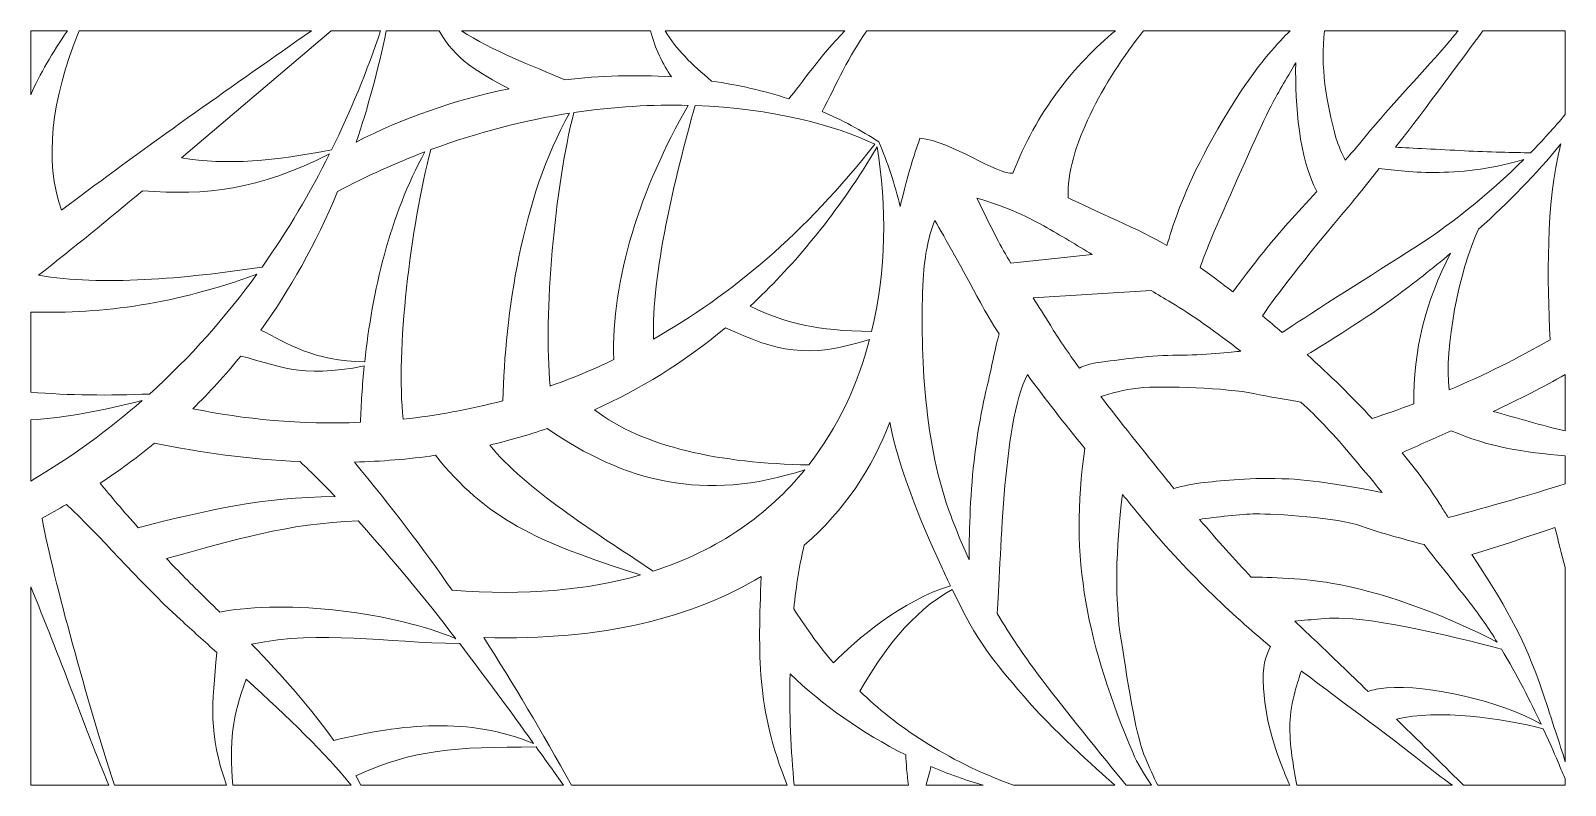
# Model space of a CAD drawing. Header units: millimetres. Extents: x -1200 to 1200, y -590 to 590.
import ezdxf

# ---------------------------------------------------------------- set-up
doc = ezdxf.new("R2010")
doc.units = ezdxf.units.MM
doc.header["$MEASUREMENT"] = 0
doc.layers.add('Layer 1', color=7, linetype='Continuous')

msp = doc.modelspace()

# ---------------------------------------------------------------- linework, layer by layer
at = {"layer": 'Layer 1', "color": 250, "lineweight": 20}
for points, knots in [([(-1142.6482, 589.9734), (-1166.3346, 554.9352), (-1185.7027, 522.3281), (-1200.05, 489.7597), (-1200.05, 489.7597), (-1200.05, 589.9734), (-1200.05, 589.9734), (-1200.05, 589.9734), (-1142.6482, 589.9734), (-1142.6482, 589.9734)], [0, 0, 0, 0, 0.333333333, 0.333333333, 0.333333333, 0.666666667, 0.666666667, 0.666666667, 1, 1, 1, 1]), ([(-760.7536, 589.9734), (-882.6484, 504.5545), (-1004.837, 419.4781), (-1123.4373, 330.5002), (-1123.4373, 330.5002), (-1151.9018, 309.1379), (-1151.9018, 309.1379), (-1178.9501, 386.0101), (-1168.3908, 481.2762), (-1124.2115, 589.9734), (-1124.2115, 589.9734), (-760.7536, 589.9734), (-760.7536, 589.9734)], [0, 0, 0, 0, 0.25, 0.25, 0.25, 0.5, 0.5, 0.5, 0.75, 0.75, 0.75, 1, 1, 1, 1]), ([(-652.8233, 589.9734), (-673.7349, 527.8486), (-699.0447, 465.2844), (-729.42, 403.6823), (-816.4582, 386.568), (-894.4803, 378.8928), (-964.2454, 391.2716), (-964.2454, 391.2716), (-729.8921, 589.9734), (-729.8921, 589.9734), (-729.8921, 589.9734), (-652.8233, 589.9734), (-652.8233, 589.9734)], [0, 0, 0, 0, 0.25, 0.25, 0.25, 0.5, 0.5, 0.5, 0.75, 0.75, 0.75, 1, 1, 1, 1]), ([(-561.4345, 589.9734), (-536.1924, 545.021), (-499.877, 524.4602), (-451.9492, 499.2173), (-537.4295, 481.5785), (-619.2083, 453.0495), (-690.9586, 415.8546), (-672.7176, 469.5242), (-656.9303, 527.422), (-643.9582, 589.9734), (-643.9582, 589.9734), (-561.4345, 589.9734), (-561.4345, 589.9734)], [0, 0, 0, 0, 0.25, 0.25, 0.25, 0.5, 0.5, 0.5, 0.75, 0.75, 0.75, 1, 1, 1, 1]), ([(-230.5429, 589.9734), (-223.9655, 561.6056), (-211.2877, 537.8773), (-197.9682, 517.6452), (-253.0779, 521.2736), (-309.1764, 519.6104), (-364.642, 513.2275), (-415.679, 535.1905), (-479.4151, 558.7377), (-526.2316, 589.9734), (-526.2316, 589.9734), (-230.5429, 589.9734), (-230.5429, 589.9734)], [0, 0, 0, 0, 0.25, 0.25, 0.25, 0.5, 0.5, 0.5, 0.75, 0.75, 0.75, 1, 1, 1, 1]), ([(73.3503, 589.9734), (35.3158, 551.2466), (5.0834, 506.9347), (-14.3455, 483.2789), (-53.1944, 495.965), (-93.6963, 505.1551), (-135.1472, 511.1088), (-166.0963, 537.4412), (-190.8535, 560.5175), (-207.9777, 589.9734), (-207.9777, 589.9734), (73.3503, 589.9734), (73.3503, 589.9734)], [0, 0, 0, 0, 0.25, 0.25, 0.25, 0.5, 0.5, 0.5, 0.75, 0.75, 0.75, 1, 1, 1, 1]), ([(496.3157, 589.9734), (432.7094, 537.3311), (371.6833, 461.5898), (336.1487, 367.0489), (311.4886, 364.4906), (240.4106, 417.0252), (190.7422, 421.9831), (190.7422, 421.9831), (175.8259, 382.0974), (160.9095, 320.0441), (160.522, 318.4339), (160.1423, 316.7919), (159.7628, 315.1392), (151.4188, 349.9505), (140.196, 383.7977), (126.3711, 415.95), (98.5473, 434.4785), (68.8806, 450.311), (37.8379, 463.638), (60.0764, 506.7091), (80.0812, 551.0417), (107.4213, 589.9734), (107.4213, 589.9734), (496.3157, 589.9734), (496.3157, 589.9734)], [0, 0, 0, 0, 0.125, 0.125, 0.125, 0.25, 0.25, 0.25, 0.375, 0.375, 0.375, 0.5, 0.5, 0.5, 0.625, 0.625, 0.625, 0.75, 0.75, 0.75, 0.875, 0.875, 0.875, 1, 1, 1, 1]), ([(769.4347, 589.9734), (750.5502, 571.3618), (723.1473, 540.8032), (693.168, 495.8007), (637.6469, 412.4434), (608.4233, 344.7119), (593.8233, 305.6366), (586.6183, 286.3824), (580.8447, 267.7796), (576.8269, 253.8381), (539.3858, 277.2505), (458.817, 310.0065), (422.5544, 328.8529), (418.9906, 405.0282), (477.9804, 511.6609), (540.2201, 589.9734), (540.2201, 589.9734), (769.4347, 589.9734), (769.4347, 589.9734)], [0, 0, 0, 0, 0.166666667, 0.166666667, 0.166666667, 0.333333333, 0.333333333, 0.333333333, 0.5, 0.5, 0.5, 0.666666667, 0.666666667, 0.666666667, 0.833333333, 0.833333333, 0.833333333, 1, 1, 1, 1]), ([(1032.4805, 589.9734), (1027.2391, 583.5599), (1021.9878, 577.2076), (1016.9141, 571.181), (985.7369, 534.1292), (923.3746, 469.2686), (888.7332, 426.0352), (880.2944, 415.5102), (868.771, 402.2257), (855.6737, 387.5426), (851.0391, 396.7964), (844.6565, 410.6371), (841.2794, 422.6929), (825.6565, 478.4042), (816.9946, 534.0356), (823.2691, 589.9734), (823.2691, 589.9734), (1032.4805, 589.9734), (1032.4805, 589.9734)], [0, 0, 0, 0, 0.166666667, 0.166666667, 0.166666667, 0.333333333, 0.333333333, 0.333333333, 0.5, 0.5, 0.5, 0.666666667, 0.666666667, 0.666666667, 0.833333333, 0.833333333, 0.833333333, 1, 1, 1, 1]), ([(1199.95, 458.9646), (1182.6594, 438.4499), (1164.4601, 418.4491), (1145.4982, 399.1057), (1120.8381, 399.36), (1079.2527, 400.0963), (1042.1596, 402.1621), (1002.8756, 404.355), (958.5221, 406.5268), (934.6133, 407.6867), (984.5739, 472.6021), (1037.3318, 543.9078), (1071.1223, 589.9734), (1071.1223, 589.9734), (1199.95, 589.9734), (1199.95, 589.9734), (1199.95, 589.9734), (1199.95, 458.9646), (1199.95, 458.9646)], [0, 0, 0, 0, 0.166666667, 0.166666667, 0.166666667, 0.333333333, 0.333333333, 0.333333333, 0.5, 0.5, 0.5, 0.666666667, 0.666666667, 0.666666667, 0.833333333, 0.833333333, 0.833333333, 1, 1, 1, 1]), ([(811.1541, 338.4192), (783.3936, 392.384), (777.4777, 471.2867), (778.3081, 539.5002), (763.8031, 515.1027), (748.08, 488.1043), (739.9338, 472.3566), (722.3916, 438.4936), (690.2495, 365.5498), (658.1074, 292.6062), (643.6262, 259.7654), (634.4834, 235.9082), (628.8047, 219.599), (643.9741, 209.0369), (658.7798, 198.1783), (673.0159, 187.076), (675.4123, 185.2061), (677.8008, 183.3364), (680.2052, 181.4454), (689.5456, 194.2003), (708.6775, 219.8373), (732.8394, 250.0032), (750.2313, 271.7099), (780.7204, 305.091), (811.1541, 338.4192)], [0, 0, 0, 0, 0.125, 0.125, 0.125, 0.25, 0.25, 0.25, 0.375, 0.375, 0.375, 0.5, 0.5, 0.5, 0.625, 0.625, 0.625, 0.75, 0.75, 0.75, 0.875, 0.875, 0.875, 1, 1, 1, 1]), ([(-574.3328, 403.9419), (-605.4941, 283.8027), (-629.664, 88.2569), (-617.3734, -17.4587), (-566.3921, -12.0347), (-514.2957, -2.6433), (-461.7405, 11.4094), (-458.0312, 145.7972), (-432.9044, 327.1738), (-357.5714, 460.857), (-426.4428, 450.0727), (-499.2212, 431.8248), (-574.3328, 403.9419)], [0, 0, 0, 0, 0.25, 0.25, 0.25, 0.5, 0.5, 0.5, 0.75, 0.75, 0.75, 1, 1, 1, 1]), ([(-350.6668, 461.8954), (-287.2131, 471.4085), (-227.1523, 474.6026), (-171.7421, 473.1989), (-246.0627, 344.2458), (-292.9787, 199.8257), (-288.0356, 75.5708), (-321.206, 59.7119), (-354.4474, 45.993), (-387.6413, 34.3027), (-398.6269, 145.8502), (-380.4995, 345.0721), (-350.6668, 461.8954)], [0, 0, 0, 0, 0.25, 0.25, 0.25, 0.5, 0.5, 0.5, 0.75, 0.75, 0.75, 1, 1, 1, 1]), ([(-161.0095, 472.8651), (-39.6305, 468.4581), (58.5832, 442.0796), (120.0517, 412.4434), (12.1101, 274.2948), (-105.7653, 175.8095), (-226.0609, 107.8343), (-229.7544, 206.9923), (-192.2737, 361.6249), (-161.0095, 472.8651)], [0, 0, 0, 0, 0.333333333, 0.333333333, 0.333333333, 0.666666667, 0.666666667, 0.666666667, 1, 1, 1, 1]), ([(-74.8413, 159.3255), (-10.6994, 218.7992), (50.1444, 291.2608), (106.037, 379.1099), (106.037, 379.1099), (123.6424, 408.3436), (123.6424, 408.3436), (139.1677, 316.1138), (138.2187, 215.1336), (115.0138, 119.3921), (27.9359, 121.4315), (-15.5398, 130.9394), (-74.8413, 159.3255)], [0, 0, 0, 0, 0.25, 0.25, 0.25, 0.5, 0.5, 0.5, 0.75, 0.75, 0.75, 1, 1, 1, 1]), ([(1193.0865, 412.7983), (1154.3721, 365.5817), (1110.7541, 321.2625), (1064.4155, 279.6817), (1033.4438, 214.175), (1010.5078, 93.4744), (1018.3061, 28.3701), (1073.6769, 51.6447), (1126.0184, 77.6895), (1176.2404, 106.6584), (1171.8114, 199.4336), (1168.8931, 317.8089), (1193.0865, 412.7983)], [0, 0, 0, 0, 0.25, 0.25, 0.25, 0.5, 0.5, 0.5, 0.75, 0.75, 0.75, 1, 1, 1, 1]), ([(-1025.279, 339.611), (-1078.6408, 294.7938), (-1132.9044, 250.8719), (-1187.7057, 207.4585), (-1089.3971, 190.5296), (-960.8841, 201.9867), (-838.2791, 220.2929), (-797.7298, 277.4889), (-762.693, 336.9731), (-732.5202, 397.4319), (-846.2434, 340.0771), (-923.7356, 332.1424), (-1025.279, 339.611)], [0, 0, 0, 0, 0.25, 0.25, 0.25, 0.5, 0.5, 0.5, 0.75, 0.75, 0.75, 1, 1, 1, 1]), ([(-720.0557, 338.5462), (-754.4677, 255.6762), (-795.1278, 184.1045), (-840.2643, 121.8976), (-799.1297, 101.4727), (-757.1093, 72.5622), (-677.6952, 72.2761), (-665.9978, 181.1063), (-638.5695, 300.97), (-583.4756, 400.5359), (-628.3037, 383.4799), (-673.9384, 362.965), (-720.0557, 338.5462)], [0, 0, 0, 0, 0.25, 0.25, 0.25, 0.5, 0.5, 0.5, 0.75, 0.75, 0.75, 1, 1, 1, 1]), ([(1135.2482, 388.7927), (1115.9424, 383.1673), (1090.6574, 376.6999), (1067.1835, 373.4793), (1020.7104, 367.1072), (981.4028, 367.1072), (949.2291, 370.2906), (934.1071, 371.795), (919.7602, 373.2834), (908.8142, 374.4486), (887.5074, 347.2438), (867.4976, 322.3537), (850.6199, 302.5061), (778.9884, 218.2006), (738.1542, 161.386), (726.1879, 144.261), (736.3984, 135.7648), (746.6722, 127.078), (756.9381, 118.2162), (792.6629, 141.3849), (880.848, 198.3848), (952.3611, 243.0165), (1017.1434, 283.4373), (1079.3001, 333.2123), (1135.2482, 388.7927)], [0, 0, 0, 0, 0.125, 0.125, 0.125, 0.25, 0.25, 0.25, 0.375, 0.375, 0.375, 0.5, 0.5, 0.5, 0.625, 0.625, 0.625, 0.75, 0.75, 0.75, 0.875, 0.875, 0.875, 1, 1, 1, 1]), ([(460.1616, 239.8597), (435.8889, 254.6168), (411.3711, 269.2681), (384.6466, 284.5815), (346.905, 306.2087), (307.7239, 320.0336), (279.742, 328.1432), (288.4972, 310.0225), (299.2771, 288.0191), (310.065, 266.858), (317.5944, 252.1008), (325.1158, 238.9751), (332.9219, 226.2466), (332.9219, 226.2466), (460.1616, 239.8597), (460.1616, 239.8597)], [0, 0, 0, 0, 0.2, 0.2, 0.2, 0.4, 0.4, 0.4, 0.6, 0.6, 0.6, 0.8, 0.8, 0.8, 1, 1, 1, 1]), ([(314.5098, 115.7107), (303.4135, 132.8621), (293.5432, 149.3197), (285.215, 164.9137), (255.9754, 219.6626), (230.1764, 265.2106), (213.876, 293.4325), (205.4292, 271.9113), (197.718, 241.5652), (195.7169, 200.3712), (190.7422, 98.427), (195.7169, -47.8471), (235.4912, -158.6531), (245.6147, -186.8696), (256.4105, -213.0787), (267.6491, -237.5663), (267.6096, -202.2677), (268.6061, -139.6425), (275.2654, -83.2993), (285.215, 0.9109), (295.1486, 27.5067), (305.0981, 76.2647), (308.3487, 92.1978), (311.5993, 105.3024), (314.5098, 115.7107)], [0, 0, 0, 0, 0.125, 0.125, 0.125, 0.25, 0.25, 0.25, 0.375, 0.375, 0.375, 0.5, 0.5, 0.5, 0.625, 0.625, 0.625, 0.75, 0.75, 0.75, 0.875, 0.875, 0.875, 1, 1, 1, 1]), ([(1020.655, 241.8407), (992.159, 218.0522), (962.9433, 195.2067), (933.4585, 173.3146), (891.2088, 141.9198), (824.979, 100.9271), (796.2536, 83.4315), (831.4248, 51.4858), (865.9159, 17.8769), (897.7495, -16.3888), (919.9895, -9.1531), (941.6997, -1.5521), (962.959, 6.4092), (961.8597, 89.8461), (981.901, 167.8218), (1020.655, 241.8407)], [0, 0, 0, 0, 0.2, 0.2, 0.2, 0.4, 0.4, 0.4, 0.6, 0.6, 0.6, 0.8, 0.8, 0.8, 1, 1, 1, 1]), ([(-1014.42, 21.7861), (-1076.9922, 19.3271), (-1140.5973, 19.6177), (-1200.05, 24.856), (-1200.05, 24.856), (-1200.05, 149.7728), (-1200.05, 149.7728), (-1084.0122, 147.6281), (-973.6864, 162.2376), (-846.1327, 209.4024), (-894.338, 142.9157), (-950.1279, 79.6812), (-1014.42, 21.7861)], [0, 0, 0, 0, 0.25, 0.25, 0.25, 0.5, 0.5, 0.5, 0.75, 0.75, 0.75, 1, 1, 1, 1]), ([(692.472, 88.7072), (654.4693, 118.3328), (615.7549, 145.7548), (583.5337, 164.9137), (572.6667, 171.36), (562.2348, 177.6422), (552.1035, 183.7602), (552.1035, 183.7602), (367.7689, 172.1387), (367.7689, 172.1387), (376.0891, 159.3202), (384.963, 145.3999), (394.5961, 129.451), (406.6574, 109.4763), (421.7002, 87.3775), (439.9462, 62.3974), (447.5309, 66.1742), (458.6193, 70.0091), (474.1842, 71.863), (510.265, 76.1535), (551.1544, 82.5893), (594.4639, 82.5893), (631.8892, 82.5893), (680.1023, 87.3988), (692.472, 88.7072)], [0, 0, 0, 0, 0.125, 0.125, 0.125, 0.25, 0.25, 0.25, 0.375, 0.375, 0.375, 0.5, 0.5, 0.5, 0.625, 0.625, 0.625, 0.75, 0.75, 0.75, 0.875, 0.875, 0.875, 1, 1, 1, 1]), ([(-318.4773, -2.8499), (-248.1507, 28.6827), (-179.2082, 70.6924), (-113.3264, 125.4889), (-33.4219, 88.4159), (13.763, 76.0157), (111.9056, 107.1086), (93.3273, 36.6915), (62.4348, -30.5421), (16.808, -88.9563), (-121.6703, -86.6098), (-241.8156, -61.5872), (-318.4773, -2.8499)], [0, 0, 0, 0, 0.25, 0.25, 0.25, 0.5, 0.5, 0.5, 0.75, 0.75, 0.75, 1, 1, 1, 1]), ([(-684.3151, -22.4008), (-683.3975, 5.6411), (-681.4836, 35.3196), (-678.3596, 65.9304), (-778.8194, 44.6899), (-818.3801, 68.4518), (-871.4731, 81.2173), (-895.548, 51.4964), (-920.6986, 24.1009), (-946.648, -1.1919), (-866.8305, -17.5753), (-778.0048, -26.3311), (-684.3151, -22.4008)], [0, 0, 0, 0, 0.25, 0.25, 0.25, 0.5, 0.5, 0.5, 0.75, 0.75, 0.75, 1, 1, 1, 1]), ([(513.2033, -590.0266), (479.0893, -548.2364), (410.9995, -464.2749), (374.6971, -415.7277), (353.3903, -387.2251), (332.0915, -356.27), (311.5519, -321.4957), (317.4836, -246.4068), (319.0812, -24.7844), (358.6261, 52.1903), (385.9359, 14.9954), (416.7492, -24.0587), (448.6303, -63.457), (422.8707, -235.0979), (453.1067, -371.6045), (523.8684, -539.8289), (530.0933, -554.6367), (541.5166, -573.3031), (552.7154, -590.0266), (552.7154, -590.0266), (513.2033, -590.0266), (513.2033, -590.0266)], [0, 0, 0, 0, 0.142857143, 0.142857143, 0.142857143, 0.285714286, 0.285714286, 0.285714286, 0.428571429, 0.428571429, 0.428571429, 0.571428571, 0.571428571, 0.571428571, 0.714285714, 0.714285714, 0.714285714, 0.857142857, 0.857142857, 0.857142857, 1, 1, 1, 1]), ([(1199.95, 52.2156), (1165.4634, 32.5724), (1127.8441, 13.713), (1087.3514, -5.3606), (1122.6392, -15.1327), (1163.5145, -27.4613), (1199.95, -35.8937), (1199.95, -35.8937), (1199.95, 52.2156), (1199.95, 52.2156)], [0, 0, 0, 0, 0.333333333, 0.333333333, 0.333333333, 0.666666667, 0.666666667, 0.666666667, 1, 1, 1, 1]), ([(913.4489, -132.1208), (878.3093, -89.0623), (845.6689, -50.4266), (822.1792, -25.6848), (812.0082, -14.9691), (799.955, -3.1783), (786.5809, 9.19), (766.0492, 12.4953), (736.3035, 17.5167), (712.3315, 22.5435), (671.4341, 31.1192), (572.8091, 35.4097), (531.9118, 31.1192), (509.9012, 28.8098), (488.5706, 22.7765), (473.591, 17.6969), (502.6011, -19.9695), (537.4244, -63.4041), (578.5511, -114.3285), (581.7305, -118.264), (584.8545, -122.1203), (587.9627, -125.934), (601.9063, -122.099), (620.0574, -117.8351), (635.7725, -116.4314), (666.4278, -113.6981), (706.2969, -108.2265), (767.6152, -110.9597), (813.6613, -113.0202), (882.153, -125.844), (913.4489, -132.1208)], [0, 0, 0, 0, 0.1, 0.1, 0.1, 0.2, 0.2, 0.2, 0.3, 0.3, 0.3, 0.4, 0.4, 0.4, 0.5, 0.5, 0.5, 0.6, 0.6, 0.6, 0.7, 0.7, 0.7, 0.8, 0.8, 0.8, 0.9, 0.9, 0.9, 1, 1, 1, 1]), ([(-1200.05, -18.6657), (-1145.4891, -15.259), (-1088.2904, -3.9502), (-1025.9038, 11.5895), (-1078.2564, -34.3127), (-1136.1531, -76.6943), (-1200.05, -114.462), (-1200.05, -114.462), (-1200.05, -18.6657), (-1200.05, -18.6657)], [0, 0, 0, 0, 0.333333333, 0.333333333, 0.333333333, 0.666666667, 0.666666667, 0.666666667, 1, 1, 1, 1]), ([(143.4703, -21.924), (116.6193, -93.6229), (72.9934, -159.9826), (9.7531, -214.5513), (2.5718, -243.0539), (-2.8142, -277.2189), (-6.5315, -314.2338), (9.9826, -339.9078), (29.8974, -368.8237), (55.3168, -398.7087), (89.1514, -363.5425), (163.5591, -300.1546), (238.4412, -278.1141), (234.4551, -269.7873), (230.2792, -260.8939), (225.8344, -251.3276), (189.1288, -172.2449), (157.5403, -93.7554), (143.4703, -21.924)], [0, 0, 0, 0, 0.166666667, 0.166666667, 0.166666667, 0.333333333, 0.333333333, 0.333333333, 0.5, 0.5, 0.5, 0.666666667, 0.666666667, 0.666666667, 0.833333333, 0.833333333, 0.833333333, 1, 1, 1, 1]), ([(-482.2486, -58.0065), (-452.2261, -50.9511), (-422.2194, -42.3542), (-392.3551, -32.0517), (-271.4269, -115.5414), (-146.1882, -148.1175), (10.631, -96.5839), (-45.6966, -165.7403), (-123.3549, -221.8504), (-226.5196, -255.1467), (-320.85, -192.1136), (-425.4384, -127.3271), (-482.2486, -58.0065)], [0, 0, 0, 0, 0.25, 0.25, 0.25, 0.5, 0.5, 0.5, 0.75, 0.75, 0.75, 1, 1, 1, 1]), ([(1021.3984, -35.627), (996.7067, -46.7559), (971.1369, -58.1283), (944.721, -69.8981), (967.9733, -98.1093), (988.8135, -126.4107), (1006.1421, -154.2142), (1009.796, -160.0779), (1013.363, -165.7721), (1016.8746, -171.3233), (1085.5151, -153.1182), (1146.1487, -135.7427), (1199.95, -118.5295), (1199.95, -118.5295), (1199.95, -74.6171), (1199.95, -74.6171), (1135.9052, -69.7086), (1078.7495, -60.7147), (1021.3984, -35.627)], [0, 0, 0, 0, 0.166666667, 0.166666667, 0.166666667, 0.333333333, 0.333333333, 0.333333333, 0.5, 0.5, 0.5, 0.666666667, 0.666666667, 0.666666667, 0.833333333, 0.833333333, 0.833333333, 1, 1, 1, 1]), ([(-724.0814, -138.1752), (-742.1059, -119.4242), (-760.3045, -101.2557), (-778.6849, -83.8289), (-858.447, -80.3542), (-935.2669, -69.522), (-1006.6296, -54.9661), (-1034.2478, -77.7481), (-1062.5224, -98.5596), (-1091.2161, -117.6815), (-1074.7417, -138.0057), (-1055.0722, -161.4233), (-1032.0886, -187.2351), (-915.3205, -157.6043), (-840.9444, -140.5217), (-724.0814, -138.1752)], [0, 0, 0, 0, 0.2, 0.2, 0.2, 0.4, 0.4, 0.4, 0.6, 0.6, 0.6, 0.8, 0.8, 0.8, 1, 1, 1, 1]), ([(-541.0044, -285.1114), (-426.0553, -294.1055), (-328.411, -284.6082), (-246.1735, -261.1057), (-411.9219, -208.783), (-487.0098, -173.1189), (-567.096, -74.0191), (-609.6385, -80.1529), (-652.0306, -83.5218), (-693.8691, -84.6129), (-636.094, -154.0289), (-586.5759, -219.2867), (-541.0044, -285.1114)], [0, 0, 0, 0, 0.25, 0.25, 0.25, 0.5, 0.5, 0.5, 0.75, 0.75, 0.75, 1, 1, 1, 1]), ([(562.4618, -590.0266), (556.0346, -576.5028), (549.2258, -561.7044), (543.7595, -548.6906), (528.8352, -513.2384), (518.9016, -451.1851), (503.9694, -353.6745), (491.7579, -273.7972), (502.8701, -170.1314), (507.3149, -135.246), (516.1888, -146.057), (525.0389, -156.8255), (533.81, -167.5147), (606.8415, -256.6087), (679.873, -324.499), (739.1191, -373.2465), (731.9615, -385.2864), (725.1281, -405.5788), (727.7144, -437.8846), (732.6892, -499.9432), (747.5976, -535.4007), (757.5471, -561.9911), (760.7433, -570.5503), (764.9711, -580.4867), (769.2359, -590.0266), (769.2359, -590.0266), (562.4618, -590.0266), (562.4618, -590.0266)], [0, 0, 0, 0, 0.111111111, 0.111111111, 0.111111111, 0.222222222, 0.222222222, 0.222222222, 0.333333333, 0.333333333, 0.333333333, 0.444444444, 0.444444444, 0.444444444, 0.555555556, 0.555555556, 0.555555556, 0.666666667, 0.666666667, 0.666666667, 0.777777778, 0.777777778, 0.777777778, 0.888888889, 0.888888889, 0.888888889, 1, 1, 1, 1]), ([(-1069.137, -590.0266), (-1111.8172, -456.1841), (-1163.4334, -272.994), (-1182.2959, -172.4409), (-1169.602, -165.5496), (-1156.9318, -158.3775), (-1144.3091, -150.9354), (-1091.0421, -199.3597), (-1036.3832, -266.4291), (-965.8589, -330.8819), (-947.0354, -348.0915), (-927.9906, -365.3012), (-909.0645, -382.4049), (-916.2488, -464.6708), (-922.8017, -508.3579), (-893.6774, -590.0266), (-893.6774, -590.0266), (-1069.137, -590.0266), (-1069.137, -590.0266)], [0, 0, 0, 0, 0.166666667, 0.166666667, 0.166666667, 0.333333333, 0.333333333, 0.333333333, 0.5, 0.5, 0.5, 0.666666667, 0.666666667, 0.666666667, 0.833333333, 0.833333333, 0.833333333, 1, 1, 1, 1]), ([(1093.481, -366.334), (1080.1385, -344.8922), (1065.8628, -323.9906), (1050.8832, -304.9165), (1029.4181, -277.5686), (1004.6156, -245.9884), (979.0063, -213.7143), (952.6062, -206.0444), (912.397, -196.3987), (881.0695, -184.7668), (844.269, -171.0954), (746.1582, -165.6343), (715.4871, -165.6343), (694.038, -165.6343), (651.5826, -170.9683), (627.998, -174.1888), (656.5731, -207.8983), (682.6807, -237.0207), (708.8673, -264.6282), (734.6505, -264.5222), (792.1726, -265.6187), (846.1987, -276.0907), (926.4037, -291.6372), (1018.7806, -327.1211), (1093.481, -366.334)], [0, 0, 0, 0, 0.125, 0.125, 0.125, 0.25, 0.25, 0.25, 0.375, 0.375, 0.375, 0.5, 0.5, 0.5, 0.625, 0.625, 0.625, 0.75, 0.75, 0.75, 0.875, 0.875, 0.875, 1, 1, 1, 1]), ([(-535.041, -360.767), (-584.3613, -296.8652), (-635.4217, -234.4517), (-688.1034, -176.636), (-797.9749, -180.3439), (-883.123, -206.5847), (-987.7508, -235.474), (-968.9591, -255.2951), (-948.5065, -276.0853), (-926.4089, -297.6014), (-919.0693, -304.747), (-911.6903, -311.9826), (-904.2795, -319.2763), (-796.7095, -298.4119), (-629.925, -320.7754), (-535.041, -360.767)], [0, 0, 0, 0, 0.2, 0.2, 0.2, 0.4, 0.4, 0.4, 0.6, 0.6, 0.6, 0.8, 0.8, 0.8, 1, 1, 1, 1]), ([(1199.95, -553.0994), (1190.8664, -524.6842), (1179.3008, -489.0435), (1165.247, -446.757), (1134.7974, -355.1576), (1101.4452, -302.4958), (1054.0231, -229.176), (1099.5392, -214.9539), (1142.7776, -201.0388), (1183.8015, -187.0074), (1188.4969, -206.4991), (1194.0972, -228.684), (1199.95, -249.5964), (1199.95, -249.5964), (1199.95, -553.0994), (1199.95, -553.0994)], [0, 0, 0, 0, 0.2, 0.2, 0.2, 0.4, 0.4, 0.4, 0.6, 0.6, 0.6, 0.8, 0.8, 0.8, 1, 1, 1, 1]), ([(-354.3242, -590.0266), (-400.9425, -506.3236), (-444.8932, -431.3063), (-491.5969, -359.019), (-304.1621, -364.12), (-161.9507, -326.7979), (-57.8765, -263.5847), (-61.8023, -387.5274), (-65.7759, -467.9513), (-16.8839, -590.0266), (-16.8839, -590.0266), (-354.3242, -590.0266), (-354.3242, -590.0266)], [0, 0, 0, 0, 0.25, 0.25, 0.25, 0.5, 0.5, 0.5, 0.75, 0.75, 0.75, 1, 1, 1, 1]), ([(-1200.05, -279.7923), (-1155.0003, -387.5323), (-1116.5044, -496.6588), (-1077.8852, -590.0266), (-1077.8852, -590.0266), (-1200.05, -590.0266), (-1200.05, -590.0266), (-1200.05, -590.0266), (-1200.05, -279.7923), (-1200.05, -279.7923)], [0, 0, 0, 0, 0.333333333, 0.333333333, 0.333333333, 0.666666667, 0.666666667, 0.666666667, 1, 1, 1, 1]), ([(337.0556, -590.0266), (228.5166, -549.9135), (152.3302, -496.643), (96.7677, -442.9167), (130.8871, -382.7756), (176.8698, -319.3558), (241.1699, -283.7552), (282.5496, -369.3109), (301.9582, -391.2083), (353.074, -450.7984), (396.4812, -501.4031), (465.2852, -563.3178), (495.6986, -590.0266), (495.6986, -590.0266), (337.0556, -590.0266), (337.0556, -590.0266)], [0, 0, 0, 0, 0.2, 0.2, 0.2, 0.4, 0.4, 0.4, 0.6, 0.6, 0.6, 0.8, 0.8, 0.8, 1, 1, 1, 1]), ([(1162.0597, -494.3285), (1146.0519, -460.1688), (1124.7767, -417.9735), (1099.9583, -376.8855), (1019.9986, -356.5772), (884.2568, -322.0572), (817.853, -329.4623), (805.2857, -330.8607), (789.5863, -332.2643), (777.011, -333.3184), (788.3367, -344.299), (800.0341, -355.4542), (812.2377, -366.975), (834.1771, -387.6859), (862.1591, -414.6789), (891.5647, -443.2823), (899.0545, -440.7555), (908.5927, -438.5468), (920.2505, -437.6093), (985.5154, -432.3123), (1099.6025, -458.2883), (1162.0597, -494.3285)], [0, 0, 0, 0, 0.142857143, 0.142857143, 0.142857143, 0.285714286, 0.285714286, 0.285714286, 0.428571429, 0.428571429, 0.428571429, 0.571428571, 0.571428571, 0.571428571, 0.714285714, 0.714285714, 0.714285714, 0.857142857, 0.857142857, 0.857142857, 1, 1, 1, 1]), ([(-413.4642, -524.6533), (-450.8341, -472.7701), (-489.414, -420.1506), (-529.1726, -368.3946), (-647.8547, -367.1604), (-743.1024, -346.9474), (-854.7456, -369.1097), (-807.3313, -418.016), (-761.8705, -469.0675), (-726.1851, -519.9232), (-619.2162, -493.6081), (-514.3511, -483.0355), (-413.4642, -524.6533)], [0, 0, 0, 0, 0.25, 0.25, 0.25, 0.5, 0.5, 0.5, 0.75, 0.75, 0.75, 1, 1, 1, 1]), ([(-883.9306, -590.0266), (-889.5542, -522.679), (-884.9896, -480.942), (-862.9472, -424.2292), (-797.7861, -483.6764), (-737.9237, -540.5932), (-698.9358, -590.0266), (-698.9358, -590.0266), (-883.9306, -590.0266), (-883.9306, -590.0266)], [0, 0, 0, 0, 0.333333333, 0.333333333, 0.333333333, 0.666666667, 0.666666667, 0.666666667, 1, 1, 1, 1]), ([(-5.8674, -590.0266), (-11.4323, -537.5888), (-13.7711, -476.1307), (-12.4552, -415.5687), (38.5972, -464.7081), (100.1528, -508.3547), (168.5417, -542.4085), (169.1417, -555.7762), (170.1545, -572.5279), (172.669, -590.0266), (172.669, -590.0266), (-5.8674, -590.0266), (-5.8674, -590.0266)], [0, 0, 0, 0, 0.25, 0.25, 0.25, 0.5, 0.5, 0.5, 0.75, 0.75, 0.75, 1, 1, 1, 1]), ([(780.0008, -590.0266), (777.3332, -575.3618), (774.4821, -558.7074), (772.4634, -544.2624), (767.4886, -508.805), (767.4886, -477.7809), (777.4302, -442.3235), (780.8073, -430.2783), (784.1845, -419.7639), (787.1662, -411.1353), (787.2374, -411.183), (787.3086, -411.2412), (787.3719, -411.2995), (852.0119, -460.0469), (936.5351, -522.1001), (986.2588, -561.9911), (999.9686, -572.991), (1012.5381, -582.3044), (1023.5587, -590.0266), (1023.5587, -590.0266), (780.0008, -590.0266), (780.0008, -590.0266)], [0, 0, 0, 0, 0.142857143, 0.142857143, 0.142857143, 0.285714286, 0.285714286, 0.285714286, 0.428571429, 0.428571429, 0.428571429, 0.571428571, 0.571428571, 0.571428571, 0.714285714, 0.714285714, 0.714285714, 0.857142857, 0.857142857, 0.857142857, 1, 1, 1, 1]), ([(1040.9136, -590.0266), (1015.4581, -564.8344), (976.6545, -526.5123), (936.1792, -486.8651), (999.024, -470.0528), (1102.8926, -485.7474), (1165.413, -501.5164), (1176.976, -526.5178), (1185.4702, -546.5454), (1190.1049, -557.5629), (1193.2451, -565.0243), (1196.6035, -572.6805), (1199.95, -580.1198), (1199.95, -580.1198), (1199.95, -590.0266), (1199.95, -590.0266), (1199.95, -590.0266), (1040.9136, -590.0266), (1040.9136, -590.0266)], [0, 0, 0, 0, 0.166666667, 0.166666667, 0.166666667, 0.333333333, 0.333333333, 0.333333333, 0.5, 0.5, 0.5, 0.666666667, 0.666666667, 0.666666667, 0.833333333, 0.833333333, 0.833333333, 1, 1, 1, 1]), ([(-683.771, -590.0266), (-686.2447, -585.0606), (-688.8491, -580.0826), (-691.5755, -575.0957), (-599.8788, -533.4196), (-537.9514, -530.2309), (-409.5334, -530.1038), (-395.051, -550.2332), (-380.7628, -570.2426), (-366.6606, -590.0266), (-366.6606, -590.0266), (-683.771, -590.0266), (-683.771, -590.0266)], [0, 0, 0, 0, 0.25, 0.25, 0.25, 0.5, 0.5, 0.5, 0.75, 0.75, 0.75, 1, 1, 1, 1]), ([(200.174, -590.0266), (202.4891, -580.571), (205.2592, -570.8471), (207.9047, -560.6192), (234.3669, -571.9374), (261.6878, -581.8113), (289.6751, -590.0266), (289.6751, -590.0266), (200.174, -590.0266), (200.174, -590.0266)], [0, 0, 0, 0, 0.333333333, 0.333333333, 0.333333333, 0.666666667, 0.666666667, 0.666666667, 1, 1, 1, 1])]:
    msp.add_open_spline(points, degree=3, knots=knots, dxfattribs=at)

doc.saveas('drawing.dxf')
